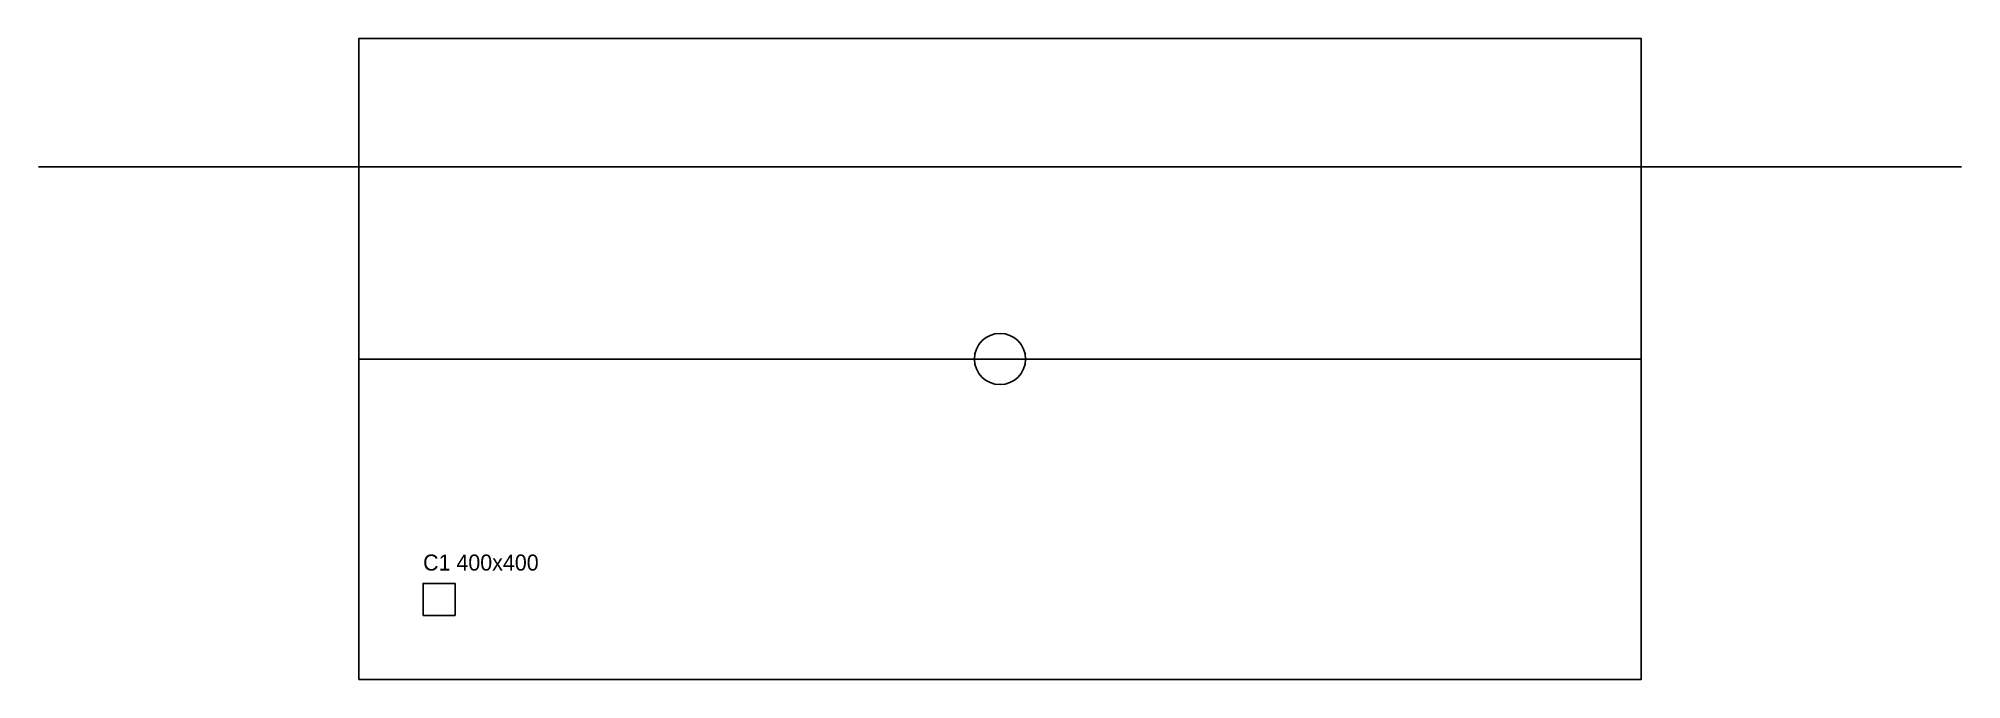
# Model space of a CAD drawing. Header units: millimetres. Extents: x -5000 to 210000, y 0 to 10000.
# Drawn here: x -5000 to 25000, y 0 to 10000 of the extents above; entities outside this region: 2.
import ezdxf

# ---------------------------------------------------------------- set-up
doc = ezdxf.new("R2010")
doc.units = ezdxf.units.MM
for name, color, linetype in [('S-BEAM', 3, 'Continuous'), ('S-COL', 1, 'Continuous'), ('S-TEXT', 7, 'Continuous')]:
    doc.layers.add(name, color=color, linetype=linetype)

msp = doc.modelspace()

# ---------------------------------------------------------------- linework, layer by layer
at = {"layer": 'S-BEAM'}
for p, q in [((-5000, 8000), (25000, 8000)), ((0, 5000), (20000, 5000))]:
    msp.add_line(p, q, dxfattribs=at)
for points in [[(0, 0), (20000, 0), (20000, 10000), (0, 10000)], [(200000, 0), (210000, 0), (210000, 5000), (200000, 5000)]]:
    msp.add_lwpolyline(points, close=True, dxfattribs=at)
at = {"layer": 'S-COL'}
msp.add_lwpolyline([(1000, 1000), (1500, 1000), (1500, 1500), (1000, 1500)], close=True, dxfattribs=at)
msp.add_circle((10000, 5000), 400, dxfattribs=at)

# ---------------------------------------------------------------- texts
at = {"layer": 'S-TEXT'}
for s, p in [('REGION B', (200000, 6000)), ('C1 400x400', (1000, 1700))]:
    msp.add_text(s, height=250, dxfattribs=at).set_placement(p)

doc.saveas('drawing.dxf')
